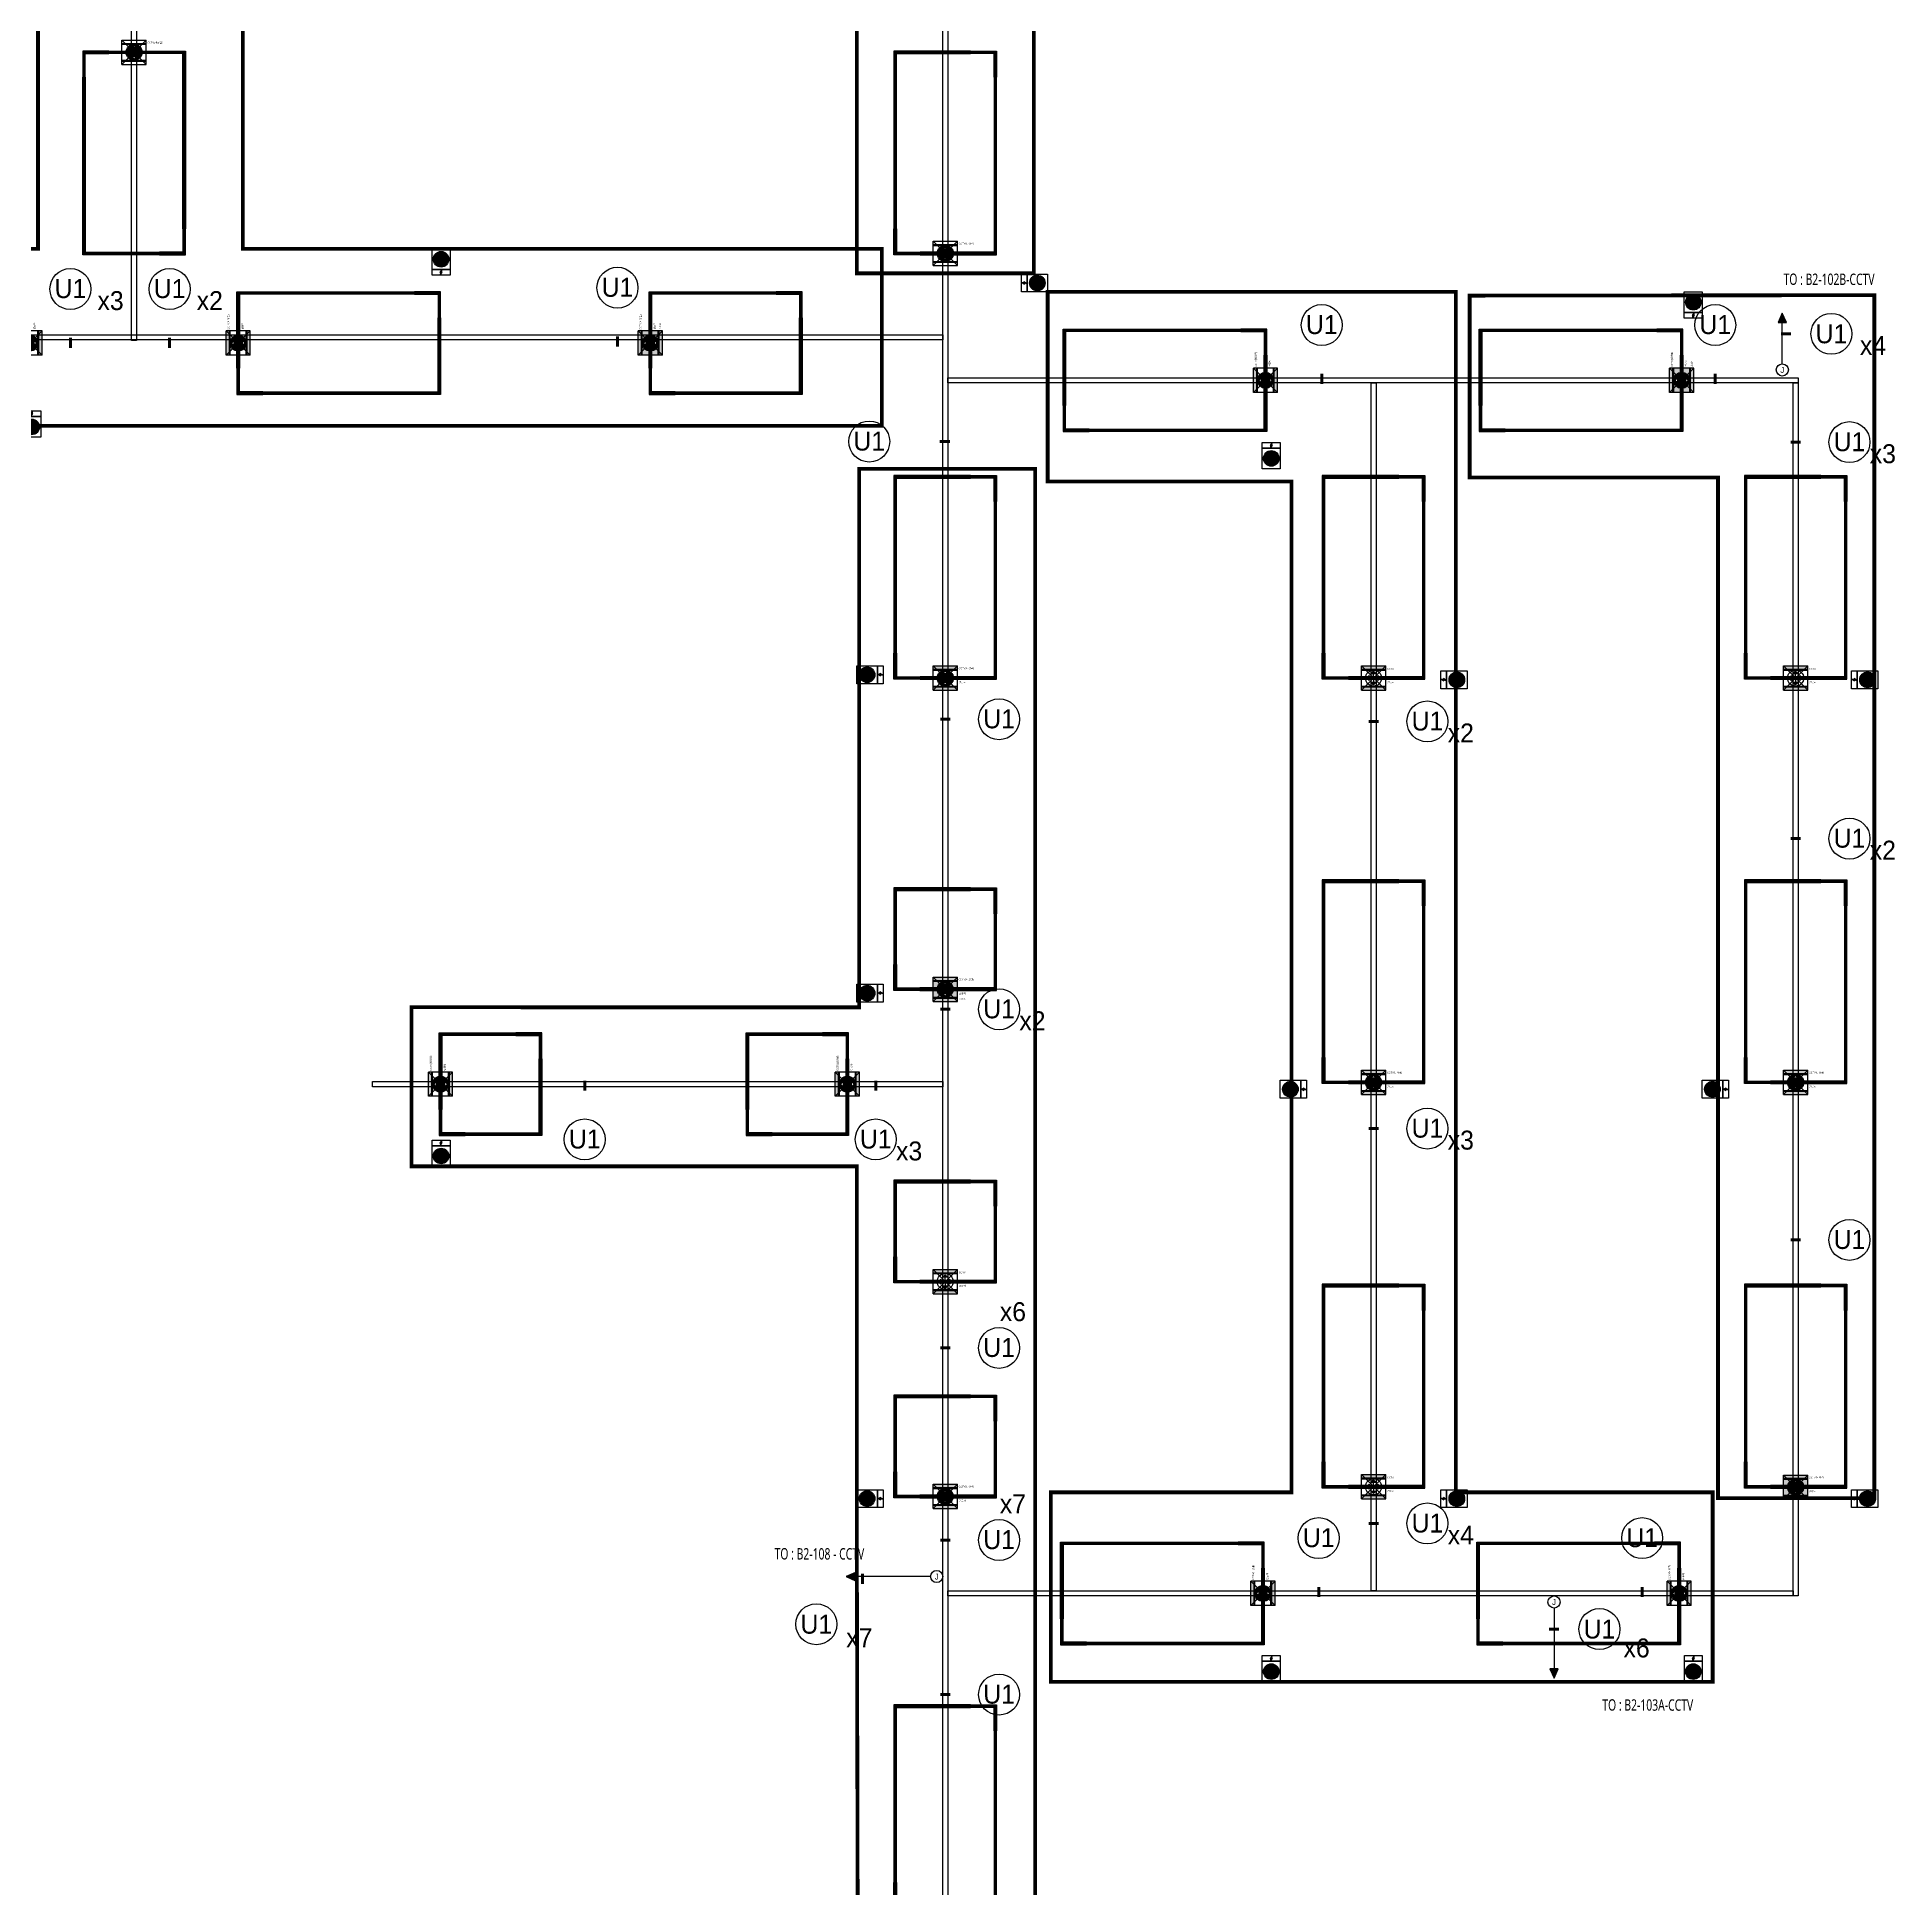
# Model space of a CAD drawing. Header units: millimetres. Extents: x 836025 to 1108898, y 78775 to 372820.
# Drawn here: x 1035373 to 1108883, y 227966 to 301233 of the extents above; entities that cross this region are included whole.
import ezdxf
from ezdxf.enums import TextEntityAlignment as Align

# ---------------------------------------------------------------- set-up
doc = ezdxf.new("R2010")
doc.units = ezdxf.units.MM
doc.header["$LTSCALE"] = 250
for name, pattern in [('CENTER', [2, 1.25, -0.25, 0.25, -0.25]), ('LINE1', [3, 2.5, -0.5]), ('지하층_기둥$1$CEN', [62, 60, -1, 0, -1])]:
    doc.linetypes.add(name, pattern=pattern)
for name, color, linetype in [('A-CEN', 1, '지하층_기둥$1$CEN'), ('HA-CCTV', 2, 'Continuous'), ('HA-스피커 반경', 7, 'LINE1'), ('HA-조명기구', 7, 'Continuous'), ('HA-통합모듈', 7, 'Continuous'), ('LU-UTP wire', 3, 'Continuous'), ('LU-UTP 방향', 1, 'Continuous'), ('LU-UTP케이블', 1, 'Continuous'), ('LU-광케이블', 1, 'Continuous'), ('LU-귀로 방향', 3, 'Continuous'), ('LU-귀로Text', 3, 'Continuous'), ('LU-무선비상벨', 1, 'Continuous'), ('LU-정션박스', 3, 'Continuous'), ('라인구분', 7, 'CENTER'), ('전등레이스웨이', 1, 'Continuous')]:
    doc.layers.add(name, color=color, linetype=linetype)
doc.layers.add('HA-지시선', color=8, linetype='Continuous', plot=False)
doc.layers.get('HA-스피커 반경').off()
doc.styles.add('MtX_굴림', font='Gulim.ttf')
doc.styles.add('N', font='Gulim.ttf')
doc.styles.add('돋움', font='Dotum.ttf')
doc.styles.add('맑은고딕', font='malgun.ttf')

# ---------------------------------------------------------------- blocks, each defined once
blk = doc.blocks.new('HA-무선비상벨')
at = {"layer": 'LU-무선비상벨'}
h = blk.add_hatch(color=1, dxfattribs=at)
h.dxf.hatch_style = 1
h.paths.add_polyline_path([(309, 0, 1), (-309, 0, 1)])
h = blk.add_hatch(color=1, dxfattribs=at)
h.dxf.hatch_style = 1
h.paths.add_polyline_path([(2, 531), (33, 632), (-46, 509), (-2, 509), (-34, 408), (46, 531)])
at = {"layer": 'LU-무선비상벨', "color": 1}
for p, q in [((33, 632), (-46, 509)), ((-46, 509), (46, 531)), ((-2, 509), (-46, 509)), ((-34, 408), (46, 531)), ((-34, 408), (-2, 509)), ((33, 632), (2, 531)), ((46, 531), (2, 531))]:
    blk.add_line(p, q, dxfattribs=at)
for points in [[(356, 408), (-354, 408), (-354, 631), (356, 631)], [(-354, 408), (356, 408), (356, -408), (-354, -408)]]:
    blk.add_lwpolyline(points, close=True, dxfattribs=at)
blk.add_circle((0, 0), 309, dxfattribs=at)
blk = doc.blocks.new('HA-조명기구(코너1000)')
at = {"layer": 'HA-조명기구'}
h = blk.add_hatch(color=81, dxfattribs=at)
h.dxf.hatch_style = 1
h.paths.add_polyline_path([(-995, -35), (-35, -35), (-35, -995), (-5, -995), (-5, -5), (-995, -5)])
at = {"layer": 'HA-조명기구', "color": 81}
blk.add_lwpolyline([(-1000, 0), (-1000, -40), (-40, -40), (-40, -1000), (0, -1000), (0, 0), (-1000, 0)], dxfattribs=at)
at = {"layer": 'HA-조명기구', "color": 3}
blk.add_lwpolyline([(-995, -5), (-995, -35), (-35, -35), (-35, -995), (-5, -995), (-5, -5)], close=True, dxfattribs=at)
at = {"layer": 'HA-지시선'}
for p, q in [((-40, -40), (0, 0)), ((-20, -20), (-1000, -20)), ((-20, -20), (-20, -1000))]:
    blk.add_line(p, q, dxfattribs=at)
at = {"layer": 'HA-지시선', "color": 30}
blk.add_lwpolyline([(-1000, 30), (-1000, -70), (-70, -70), (-70, -1000), (30, -1000), (30, 30)], close=True, dxfattribs=at)
blk = doc.blocks.new('HA-조명기구(직2000)')
at = {"layer": 'HA-조명기구'}
h = blk.add_hatch(color=81, dxfattribs=at)
h.dxf.hatch_style = 1
h.paths.add_polyline_path([(5, -1995), (35, -1995), (35, -5), (5, -5)])
h = blk.add_hatch(color=81, dxfattribs=at)
h.dxf.hatch_style = 1
h.paths.add_polyline_path([(5, -1995), (35, -1995), (35, -5), (5, -5)])
at = {"layer": 'HA-조명기구', "color": 81}
blk.add_lwpolyline([(0, 0), (40, 0), (40, -2000), (0, -2000), (0, 0)], dxfattribs=at)
blk.add_lwpolyline([(5, -5), (35, -5), (35, -1995), (5, -1995)], close=True, dxfattribs=at)
at = {"layer": 'HA-지시선'}
blk.add_line((20, 0), (20, -2000), dxfattribs=at)
at = {"layer": 'HA-지시선', "color": 4}
blk.add_lwpolyline([(-30, 0), (70, 0), (70, -2000), (-30, -2000)], close=True, dxfattribs=at)
blk = doc.blocks.new('HA-통합모듈-만공차')
at = {"layer": 'HA-통합모듈'}
h = blk.add_hatch(color=81, dxfattribs=at)
h.dxf.hatch_style = 1
h.paths.add_polyline_path([(-480, 349), (480, 349), (480, 480), (-480, 480)])
h.paths.add_polyline_path([(-480, -480), (480, -480), (480, -349), (-480, -349)])
at = {"layer": 'HA-지시선', "color": 5}
for p, q in [((-480, -480), (-480, 480)), ((-480, 480), (480, 480)), ((-480, 317), (480, 317)), ((480, -480), (480, 480)), ((-480, -317), (480, -317)), ((-480, -480), (480, -480))]:
    blk.add_line(p, q, dxfattribs=at)
at = {"layer": 'HA-지시선', "color": 251, "true_color": 0x636466}
for p, q in [((-480, 480), (480, -480)), ((-480, -480), (480, 480))]:
    blk.add_line(p, q, dxfattribs=at)
at = {"layer": 'HA-지시선', "color": 5}
blk.add_circle((0, 0), 317, dxfattribs=at)
at = {"layer": 'HA-통합모듈', "color": 5}
for p, q in [((-480, 349), (480, 349)), ((-480, -349), (480, -349))]:
    blk.add_line(p, q, dxfattribs=at)
at = {"layer": 'HA-지시선', "color": 7, "style": 'MtX_굴림'}
blk.add_text('만공차', height=70, dxfattribs=at).set_placement((542, -205))
blk = doc.blocks.new('HA-통합모듈-CCTV(비상벨연동)')
at = {"layer": 'HA-통합모듈'}
h = blk.add_hatch(color=10, dxfattribs=at)
h.dxf.hatch_style = 1
h.paths.add_polyline_path([(317, 0, 1), (-317, 0, 1)])
h.paths.add_polyline_path([(-270, 0), (-170, -100), (-170, 0), (0, 0), (0, -170), (-100, -170), (0, -270), (100, -170), (0, -170), (0, 0), (170, 0), (170, -100), (270, 0), (170, 100), (170, 0), (0, 0), (0, 170), (100, 170), (-2, 268), (-100, 170), (0, 170), (0, 0), (-170, 0), (-170, 100)], flags=16)
at = {"layer": 'HA-지시선', "color": 251, "true_color": 0x636466}
for p, q in [((-480, 480), (480, -480)), ((-480, -480), (480, 480))]:
    blk.add_line(p, q, dxfattribs=at)
at = {"layer": 'HA-통합모듈', "color": 5}
for p, q in [((-480, -480), (-480, 480)), ((-480, 480), (480, 480)), ((-480, 349), (480, 349)), ((-480, 317), (480, 317)), ((-170, 100), (-270, 0)), ((-270, 0), (-170, -100)), ((-170, 100), (-170, -100)), ((0, 0), (-170, 0)), ((-100, 170), (-2, 268)), ((100, 170), (-100, 170)), ((-2, 268), (100, 170)), ((0, 0), (0, 170)), ((0, 0), (0, -170)), ((0, 0), (170, 0)), ((170, -100), (170, 100)), ((170, 100), (270, 0)), ((270, 0), (170, -100)), ((480, -480), (480, 480)), ((-480, -317), (480, -317)), ((-480, -349), (480, -349)), ((-480, -480), (480, -480)), ((-100, -170), (100, -170)), ((0, -270), (-100, -170)), ((100, -170), (0, -270))]:
    blk.add_line(p, q, dxfattribs=at)
blk.add_circle((0, 0), 317, dxfattribs=at)
at = {"layer": 'HA-통합모듈', "style": '돋움'}
blk.add_text('CCTV(비상벨)', height=70, dxfattribs=at).set_placement((530, 350))
blk = doc.blocks.new('HA-통합모듈-스피커')
at = {"layer": 'HA-통합모듈'}
h = blk.add_hatch(color=210, dxfattribs=at)
h.dxf.hatch_style = 1
h.paths.add_polyline_path([(-480, -317), (-480, 317), (0, 317, 1), (0, -317)])
h.paths.add_polyline_path([(0, -317, 1), (0, 317), (480, 317), (480, -317)])
at = {"layer": 'HA-지시선', "color": 5}
for p, q in [((-480, -480), (-480, 480)), ((-480, 480), (480, 480)), ((-480, 349), (480, 349)), ((-480, 317), (480, 317)), ((480, -480), (480, 480)), ((-480, -317), (480, -317)), ((-480, -349), (480, -349)), ((-480, -480), (480, -480))]:
    blk.add_line(p, q, dxfattribs=at)
at = {"layer": 'HA-지시선', "color": 251, "true_color": 0x636466}
for p, q in [((-480, 480), (480, -480)), ((-480, -480), (480, 480))]:
    blk.add_line(p, q, dxfattribs=at)
at = {"layer": 'HA-지시선', "color": 5}
blk.add_circle((0, 0), 317, dxfattribs=at)
at = {"layer": 'HA-조명기구', "style": '돋움'}
blk.add_text('스피커', height=70, dxfattribs=at).set_placement((538, -434))
blk = doc.blocks.new('zw$9B82')
at = {"layer": 'HA-스피커 반경', "color": 6}
blk.add_blockref('HA-통합모듈-스피커', (0, 0), dxfattribs=at)
blk = doc.blocks.new('HA-통합모듈-CCTV')
h = blk.add_hatch(color=81)
h.dxf.hatch_style = 1
h.paths.add_polyline_path([(-270, 0), (-170, 100), (-170, -100)])
h.paths.add_polyline_path([(-100, 170), (100, 170), (-2, 268)])
h.paths.add_polyline_path([(170, -100), (270, 0), (170, 100)])
h.paths.add_polyline_path([(-100, -170), (100, -170), (0, -270)])
at = {"layer": 'HA-지시선', "color": 251, "true_color": 0x636466}
for p, q in [((-480, 480), (480, -480)), ((-480, -480), (480, 480))]:
    blk.add_line(p, q, dxfattribs=at)
at = {"layer": 'HA-통합모듈', "color": 5}
for p, q in [((-480, -480), (-480, 480)), ((-480, 480), (480, 480)), ((-480, 349), (480, 349)), ((-170, 100), (-270, 0)), ((-270, 0), (-170, -100)), ((-170, 100), (-170, -100)), ((0, 0), (-170, 0)), ((-100, 170), (-2, 268)), ((100, 170), (-100, 170)), ((-2, 268), (100, 170)), ((0, 0), (0, 170)), ((0, 0), (0, -170)), ((0, 0), (170, 0)), ((170, -100), (170, 100)), ((170, 100), (270, 0)), ((270, 0), (170, -100)), ((480, -480), (480, 480)), ((-480, -349), (480, -349)), ((-480, -480), (480, -480)), ((-100, -170), (100, -170)), ((0, -270), (-100, -170)), ((100, -170), (0, -270))]:
    blk.add_line(p, q, dxfattribs=at)
blk.add_circle((0, 0), 317, dxfattribs=at)
at = {"layer": 'HA-통합모듈', "color": 7, "style": '돋움'}
blk.add_text('CCTV', height=70, dxfattribs=at).set_placement((536, 330))
blk = doc.blocks.new('LU-Jumper')
at = {"layer": 'LU-정션박스', "color": 2}
blk.add_circle((0, 0), 0.5, dxfattribs=at)
blk.add_circle((0, 0), 0.5, dxfattribs=at)
at = {"layer": 'LU-정션박스', "color": 1, "style": 'N'}
blk.add_text('J', height=0.5, dxfattribs=at).set_placement((0, 0), align=Align.MIDDLE)
blk = doc.blocks.new('LU-귀로방향')
at = {"layer": 'LU-귀로 방향', "color": 2}
blk.add_lwpolyline([(0.8, -0.35), (0.8, 0.35), (0, 0)], close=True, dxfattribs=at)
at = {"layer": 'LU-귀로 방향', "color": 10}
blk.add_solid([(0.03, 0), (0.78, 0.33), (0.78, -0.33)], dxfattribs=at)

msp = doc.modelspace()

# ---------------------------------------------------------------- linework, layer by layer
at = {"layer": 'LU-UTP wire'}
for p, q in [((1104430, 288305, 0), (1104430, 290314, 0)), ((1070727, 240321, 0), (1067387, 240321, 0)), ((1095397, 239075, 0), (1095397, 236299, 0))]:
    msp.add_line(p, q, dxfattribs=at)
at = {"layer": 'LU-UTP 방향', "elevation": 0}
for points in [[(1104190, 288065, 0, 0, 0), (1104190, 288065, 0, 0, 0), (1103377, 288065, 120, 0, 0), (1102977, 288065, 0, 0, 0)], [(1104670, 288065, 0, 0, 0), (1104670, 288065, 0, 0, 0), (1105482, 288065, 120, 0, 0), (1105882, 288065, 0, 0, 0)], [(1070968, 240561, 0, 0, 0), (1070968, 240561, 0, 0, 0), (1070968, 241373, 120, 0, 0), (1070968, 241773, 0, 0, 0)], [(1070968, 240081, 0, 0, 0), (1070968, 240081, 0, 0, 0), (1070968, 239269, 120, 0, 0), (1070968, 238869, 0, 0, 0)], [(1095157, 239314, 0, 0, 0), (1095157, 239314, 0, 0, 0), (1094345, 239314, 120, 0, 0), (1093945, 239314, 0, 0, 0)], [(1095637, 239314, 0, 0, 0), (1095637, 239314, 0, 0, 0), (1096450, 239314, 120, 0, 0), (1096850, 239314, 0, 0, 0)]]:
    msp.add_lwpolyline(points, format="xyseb", dxfattribs=at)
at = {"layer": 'LU-UTP케이블', "color": 1}
for centre in [(1036689, 291267, 0), (1040614, 291267, 0), (1058337, 291318, 0), (1086205, 289843, 0), (1101776, 289843, 0), (1106373, 289494, 0), (1068299, 285233, 0), (1107087, 285208, 0), (1073437, 274244, 0), (1090387, 274157, 0), (1107087, 269521, 0), (1073437, 262769, 0), (1090387, 258048, 0), (1057041, 257618, 0), (1068557, 257618, 0), (1107087, 253643, 0), (1073437, 249370, 0), (1086084, 241843, 0), (1090387, 242423, 0), (1098884, 241843, 0), (1073437, 241766, 0), (1066206, 238436, 0), (1097195, 238244, 0), (1073437, 235653, 0)]:
    msp.add_circle(centre, 811, dxfattribs=at)
at = {"layer": 'LU-광케이블', "color": 1, "elevation": 0}
for points in [[(1036689, 290455, 0, 0, 0), (1036689, 289338, 120, 120, 0), (1036689, 288938, 0, 0, 0)], [(1040614, 290455, 0, 0, 0), (1040614, 289338, 120, 120, 0), (1040614, 288938, 0, 0, 0)], [(1058337, 290507, 0, 0, 0), (1058337, 289389, 120, 120, 0), (1058337, 288989, 0, 0, 0)], [(1086205, 289032, 0, 0, 0), (1086205, 287914, 120, 120, 0), (1086205, 287514, 0, 0, 0)], [(1101776, 289032, 0, 0, 0), (1101776, 287914, 120, 120, 0), (1101776, 287514, 0, 0, 0)], [(1105562, 289494, 0, 0, 0), (1105562, 289494, 0, 0, 0), (1104776, 289494, 120, 120, 0), (1104376, 289494, 0, 0, 0)], [(1069111, 285233, 0, 0, 0), (1069111, 285233, 0, 0, 0), (1071088, 285233, 120, 120, 0), (1071488, 285233, 0, 0, 0)], [(1106276, 285208, 0, 0, 0), (1105158, 285208, 120, 120, 0), (1104758, 285208, 0, 0, 0)], [(1072626, 274244, 0, 0, 0), (1071508, 274244, 120, 120, 0), (1071108, 274244, 0, 0, 0)], [(1089576, 274157, 0, 0, 0), (1088458, 274157, 120, 120, 0), (1088058, 274157, 0, 0, 0)], [(1106276, 269521, 0, 0, 0), (1105158, 269521, 120, 120, 0), (1104758, 269521, 0, 0, 0)], [(1072626, 262769, 0, 0, 0), (1071508, 262769, 120, 120, 0), (1071108, 262769, 0, 0, 0)], [(1057041, 258430, 0, 0, 0), (1057041, 259547, 120, 120, 0), (1057041, 259947, 0, 0, 0)], [(1068557, 258430, 0, 0, 0), (1068557, 259547, 120, 120, 0), (1068557, 259947, 0, 0, 0)], [(1089576, 258048, 0, 0, 0), (1088458, 258048, 120, 120, 0), (1088058, 258048, 0, 0, 0)], [(1106276, 253643, 0, 0, 0), (1105158, 253643, 120, 120, 0), (1104758, 253643, 0, 0, 0)], [(1072626, 249370, 0, 0, 0), (1071508, 249370, 120, 120, 0), (1071108, 249370, 0, 0, 0)], [(1089576, 242423, 0, 0, 0), (1088458, 242423, 120, 120, 0), (1088058, 242423, 0, 0, 0)], [(1072626, 241766, 0, 0, 0), (1071508, 241766, 120, 120, 0), (1071108, 241766, 0, 0, 0)], [(1067018, 238436, 0, 0, 0), (1068033, 238436, 0, 0, 0), (1068033, 240033, 120, 120, 0), (1068033, 240433, 0, 0, 0)], [(1086084, 241032, 0, 0, 0), (1086084, 239914, 120, 120, 0), (1086084, 239514, 0, 0, 0)], [(1098884, 241032, 0, 0, 0), (1098884, 239914, 120, 120, 0), (1098884, 239514, 0, 0, 0)], [(1096383, 238244, 0, 0, 0), (1096383, 238244, 0, 0, 0), (1095598, 238244, 120, 120, 0), (1095198, 238244, 0, 0, 0)], [(1072626, 235653, 0, 0, 0), (1071508, 235653, 120, 120, 0), (1071108, 235653, 0, 0, 0)]]:
    msp.add_lwpolyline(points, format="xyseb", dxfattribs=at)
at = {"layer": '라인구분', "color": 1, "ltscale": 3.5, "const_width": 150, "elevation": 0}
msp.add_lwpolyline([(1074808, 291888), (1067808, 291888), (1067808, 346028), (1074808, 346028)], close=True, dxfattribs=at)
msp.add_lwpolyline([(993274, 292855), (993274, 285855), (1068797, 285855), (1068797, 292855), (1043508, 292855), (1043508, 314030), (1035408, 314030), (1035408, 292855), (993274, 292855)], dxfattribs=at)
at = {"layer": '라인구분', "color": 3, "ltscale": 3.5, "const_width": 150, "elevation": 0}
msp.add_lwpolyline([(1075358, 291155), (1075358, 283655), (1085008, 283655), (1085008, 243655), (1075483, 243655), (1075483, 236155), (1101675, 236155), (1101675, 243655), (1091508, 243655), (1091508, 291155), (1075358, 291155)], dxfattribs=at)
at = {"layer": '라인구분', "color": 4, "ltscale": 3.5, "const_width": 150, "elevation": 0}
msp.add_lwpolyline([(1092058, 291006), (1092058, 283810), (1101884, 283810), (1101884, 243425), (1108070, 243425), (1108070, 291024), (1092058, 291006)], dxfattribs=at)
at = {"layer": '라인구분', "color": 6, "ltscale": 3.5, "const_width": 150, "elevation": 0}
msp.add_lwpolyline([(1050182, 256555), (1067808, 256554), (1067806, 242273), (1067869, 215179), (1074864, 215179), (1074864, 284155), (1074864, 284155), (1067901, 284155), (1067901, 262846), (1050182, 262848)], close=True, dxfattribs=at)
at = {"layer": '전등레이스웨이', "elevation": 0}
for points in [[(1039308, 365755), (1039308, 289230), (1039107, 289230), (1039107, 365755)], [(1071408, 365755), (1071408, 86341), (1071207, 86341), (1071207, 365755)], [(963978, 289455), (1071207, 289455), (1071207, 289255), (963978, 289255)], [(1071408, 287755), (1105058, 287755), (1105058, 287555), (1071408, 287555)], [(1088358, 287555), (1088358, 239755), (1088157, 239755), (1088157, 287555)], [(1105058, 287555), (1105058, 239555), (1104857, 239555), (1104857, 287555)], [(1048636, 259905), (1071207, 259905), (1071207, 259705), (1048636, 259705)], [(1071408, 239755), (1104857, 239755), (1104857, 239555), (1071408, 239555)]]:
    msp.add_lwpolyline(points, close=True, dxfattribs=at)

# ---------------------------------------------------------------- block references
at = {"layer": 'A-CEN'}
for p, rotation in [((1059635, 289130, 0), 89.99999999999999), ((1100448, 287655, 0), 90)]:
    msp.add_blockref('zw$9B82', p, dxfattribs=dict(at, rotation=rotation))
for p in [(1071307, 263561, 0), (1104957, 243860, 0)]:
    msp.add_blockref('zw$9B82', p, dxfattribs=at)
at = {"layer": 'HA-CCTV', "color": 3}
for name, p in [('HA-통합모듈-CCTV(비상벨연동)', (1039208, 300635, 0)), ('HA-통합모듈-CCTV(비상벨연동)', (1071308, 292675, 0)), ('HA-통합모듈-CCTV(비상벨연동)', (1071308, 275875, 0)), ('HA-통합모듈-CCTV', (1088257, 275875, 0)), ('HA-통합모듈-CCTV', (1104957, 275875, 0)), ('HA-통합모듈-CCTV(비상벨연동)', (1071307, 263561, 0)), ('HA-통합모듈-CCTV(비상벨연동)', (1088257, 259875, 0)), ('HA-통합모듈-CCTV(비상벨연동)', (1104957, 259875, 0)), ('HA-통합모듈-CCTV', (1071307, 251992, 0)), ('HA-통합모듈-CCTV', (1088257, 243875, 0)), ('HA-통합모듈-CCTV(비상벨연동)', (1104957, 243860, 0)), ('HA-통합모듈-CCTV(비상벨연동)', (1071307, 243492, 0))]:
    msp.add_blockref(name, p, dxfattribs=at)
for p, rotation in [((1035088, 289130, 0), 90.0000000000004), ((1043328, 289130, 0), 90.00000000000033), ((1059634, 289130, 0), 90.0000000000004), ((1083979, 287655, 0), 90.00000000000018), ((1100448, 287655, 0), 90.00000000000024), ((1051334, 259805, 0), 90), ((1067433, 259805, 0), 90), ((1083879, 239655, 0), 90.00000000000018), ((1100348, 239655, 0), 90.00000000000024)]:
    msp.add_blockref('HA-통합모듈-CCTV(비상벨연동)', p, dxfattribs=dict(at, rotation=rotation))
at = {"layer": 'HA-조명기구', "color": 3}
for name, p, rotation in [('HA-조명기구(코너1000)', (1037208, 300655, 0), 89.99999999999999), ('HA-조명기구(직2000)', (1038208, 300615, 0), 89.99999999999999), ('HA-조명기구(코너1000)', (1069308, 300655, 0), 90), ('HA-조명기구(코너1000)', (1041208, 292655, 0), 270), ('HA-조명기구(코너1000)', (1073308, 292655, 0), 270), ('HA-조명기구(직2000)', (1038208, 292655, 0), 89.99999999999999), ('HA-조명기구(직2000)', (1044308, 291090, 0), 89.99999999999999), ('HA-조명기구(직2000)', (1046308, 291090, 0), 89.99999999999999), ('HA-조명기구(직2000)', (1048308, 291090, 0), 89.99999999999999), ('HA-조명기구(직2000)', (1060614, 291090, 0), 89.99999999999999), ('HA-조명기구(직2000)', (1062614, 291090, 0), 89.99999999999999), ('HA-통합모듈-만공차', (1035088, 289130, 0), 90.0000000000004), ('HA-통합모듈-만공차', (1043328, 289130, 0), 90.00000000000033), ('HA-조명기구(직2000)', (1043348, 288130, 0), 180), ('HA-조명기구(직2000)', (1051308, 288130, 0), 180), ('HA-통합모듈-만공차', (1059634, 289130, 0), 90.0000000000004), ('HA-조명기구(직2000)', (1059654, 288130, 0), 180), ('HA-조명기구(직2000)', (1065614, 288130, 0), 180), ('HA-조명기구(직2000)', (1076999, 289615, 0), 89.99999999999999), ('HA-조명기구(직2000)', (1078999, 289615, 0), 89.99999999999999), ('HA-조명기구(직2000)', (1080999, 289615, 0), 89.99999999999999), ('HA-조명기구(직2000)', (1093468, 289615, 0), 89.99999999999999), ('HA-조명기구(직2000)', (1095468, 289615, 0), 89.99999999999999), ('HA-조명기구(직2000)', (1097468, 289615, 0), 89.99999999999999), ('HA-조명기구(직2000)', (1076039, 286655, 0), 180), ('HA-통합모듈-만공차', (1083979, 287655, 0), 90.00000000000018), ('HA-조명기구(직2000)', (1083999, 286655, 0), 180), ('HA-조명기구(직2000)', (1092508, 286655, 0), 180), ('HA-통합모듈-만공차', (1100448, 287655, 0), 90.00000000000024), ('HA-조명기구(직2000)', (1100468, 286655, 0), 180), ('HA-조명기구(코너1000)', (1043308, 287130, 0), 180), ('HA-조명기구(코너1000)', (1059614, 287130, 0), 180), ('HA-조명기구(직2000)', (1044308, 287130, 0), 89.99999999999999), ('HA-조명기구(직2000)', (1046308, 287130, 0), 89.99999999999999), ('HA-조명기구(직2000)', (1048308, 287130, 0), 89.99999999999999), ('HA-조명기구(직2000)', (1060614, 287130, 0), 89.99999999999999), ('HA-조명기구(직2000)', (1062614, 287130, 0), 89.99999999999999), ('HA-조명기구(코너1000)', (1075999, 285655, 0), 180), ('HA-조명기구(코너1000)', (1092468, 285655, 0), 180), ('HA-조명기구(직2000)', (1076999, 285655, 0), 89.99999999999999), ('HA-조명기구(직2000)', (1078999, 285655, 0), 89.99999999999999), ('HA-조명기구(직2000)', (1080999, 285655, 0), 89.99999999999999), ('HA-조명기구(직2000)', (1093468, 285655, 0), 89.99999999999999), ('HA-조명기구(직2000)', (1095468, 285655, 0), 89.99999999999999), ('HA-조명기구(직2000)', (1097468, 285655, 0), 89.99999999999999), ('HA-조명기구(코너1000)', (1069308, 283855, 0), 90), ('HA-조명기구(코너1000)', (1086257, 283855, 0), 90), ('HA-조명기구(코너1000)', (1102957, 283855, 0), 90), ('HA-조명기구(코너1000)', (1073308, 275855, 0), 270), ('HA-조명기구(코너1000)', (1090257, 275855, 0), 270), ('HA-조명기구(코너1000)', (1106957, 275855, 0), 270), ('HA-조명기구(코너1000)', (1086257, 267855, 0), 90), ('HA-조명기구(코너1000)', (1102957, 267855, 0), 90), ('HA-조명기구(코너1000)', (1069307, 267541, 0), 90), ('HA-조명기구(코너1000)', (1073307, 263541, 0), 270), ('HA-조명기구(직2000)', (1052314, 261765, 0), 89.99999999999999), ('HA-조명기구(직2000)', (1064453, 261765, 0), 89.99999999999999), ('HA-통합모듈-만공차', (1051334, 259805, 0), 90), ('HA-조명기구(직2000)', (1051354, 258805, 0), 180), ('HA-조명기구(직2000)', (1055314, 258805, 0), 180), ('HA-조명기구(직2000)', (1063493, 258805, 0), 180), ('HA-통합모듈-만공차', (1067433, 259805, 0), 90), ('HA-조명기구(직2000)', (1067453, 258805, 0), 180), ('HA-조명기구(코너1000)', (1090257, 259855, 0), 270), ('HA-조명기구(코너1000)', (1106957, 259855, 0), 270), ('HA-조명기구(코너1000)', (1051314, 257805, 0), 180), ('HA-조명기구(코너1000)', (1063453, 257805, 0), 180), ('HA-조명기구(직2000)', (1052314, 257805, 0), 89.99999999999999), ('HA-조명기구(직2000)', (1064453, 257805, 0), 89.99999999999999), ('HA-조명기구(코너1000)', (1069307, 255972, 0), 90), ('HA-조명기구(코너1000)', (1073307, 251972, 0), 270), ('HA-조명기구(코너1000)', (1086257, 251855, 0), 90), ('HA-조명기구(코너1000)', (1102957, 251855, 0), 90), ('HA-조명기구(코너1000)', (1069307, 247472, 0), 90), ('HA-조명기구(코너1000)', (1090257, 243855, 0), 270), ('HA-조명기구(코너1000)', (1106957, 243855, 0), 270), ('HA-조명기구(코너1000)', (1073307, 243472, 0), 270), ('HA-조명기구(직2000)', (1076899, 241615, 0), 89.99999999999999), ('HA-조명기구(직2000)', (1078899, 241615, 0), 89.99999999999999), ('HA-조명기구(직2000)', (1080899, 241615, 0), 89.99999999999999), ('HA-조명기구(직2000)', (1093368, 241615, 0), 89.99999999999999), ('HA-조명기구(직2000)', (1095368, 241615, 0), 89.99999999999999), ('HA-조명기구(직2000)', (1097368, 241615, 0), 89.99999999999999), ('HA-조명기구(직2000)', (1075939, 238655, 0), 180), ('HA-통합모듈-만공차', (1083879, 239655, 0), 90.00000000000018), ('HA-조명기구(직2000)', (1083899, 238655, 0), 180), ('HA-조명기구(직2000)', (1092408, 238655, 0), 180), ('HA-통합모듈-만공차', (1100348, 239655, 0), 90.00000000000024), ('HA-조명기구(직2000)', (1100368, 238655, 0), 180), ('HA-조명기구(코너1000)', (1075899, 237655, 0), 180), ('HA-조명기구(코너1000)', (1092368, 237655, 0), 180), ('HA-조명기구(직2000)', (1076899, 237655, 0), 89.99999999999999), ('HA-조명기구(직2000)', (1078899, 237655, 0), 89.99999999999999), ('HA-조명기구(직2000)', (1080899, 237655, 0), 89.99999999999999), ('HA-조명기구(직2000)', (1093368, 237655, 0), 89.99999999999999), ('HA-조명기구(직2000)', (1095368, 237655, 0), 89.99999999999999), ('HA-조명기구(직2000)', (1097368, 237655, 0), 89.99999999999999), ('HA-조명기구(코너1000)', (1069307, 235216, 0), 90), ('HA-조명기구(코너1000)', (1073307, 227216, 0), 270)]:
    msp.add_blockref(name, p, dxfattribs=dict(at, rotation=rotation))
at = {"layer": 'HA-조명기구', "color": 3, "xscale": -1}
for name, p, rotation in [('HA-조명기구(코너1000)', (1041208, 300655, 0), 270), ('HA-조명기구(직2000)', (1072308, 300615, 0), 270), ('HA-조명기구(코너1000)', (1073308, 300655, 0), 270), ('HA-조명기구(코너1000)', (1037208, 292655, 0), 89.99999999999936), ('HA-조명기구(코너1000)', (1069308, 292655, 0), 89.99999999999952), ('HA-조명기구(직2000)', (1072308, 292655, 0), 270), ('HA-조명기구(코너1000)', (1051308, 287130, 0), 180), ('HA-조명기구(코너1000)', (1065614, 287130, 0), 180), ('HA-조명기구(코너1000)', (1083999, 285655, 0), 180), ('HA-조명기구(코너1000)', (1100468, 285655, 0), 180), ('HA-조명기구(직2000)', (1072308, 283815, 0), 270), ('HA-조명기구(코너1000)', (1073308, 283855, 0), 270), ('HA-조명기구(직2000)', (1089257, 283815, 0), 270), ('HA-조명기구(코너1000)', (1090257, 283855, 0), 270), ('HA-조명기구(직2000)', (1105957, 283815, 0), 270), ('HA-조명기구(코너1000)', (1106957, 283855, 0), 270), ('HA-조명기구(코너1000)', (1069308, 275855, 0), 89.99999999999952), ('HA-조명기구(코너1000)', (1086257, 275855, 0), 89.99999999999952), ('HA-조명기구(코너1000)', (1102957, 275855, 0), 89.99999999999952), ('HA-조명기구(직2000)', (1072308, 275855, 0), 270), ('HA-조명기구(직2000)', (1089257, 275855, 0), 270), ('HA-조명기구(직2000)', (1105957, 275855, 0), 270), ('HA-조명기구(직2000)', (1089257, 267815, 0), 270), ('HA-조명기구(코너1000)', (1090257, 267855, 0), 270), ('HA-조명기구(직2000)', (1105957, 267815, 0), 270), ('HA-조명기구(코너1000)', (1106957, 267855, 0), 270), ('HA-조명기구(직2000)', (1072307, 267501, 0), 270), ('HA-조명기구(코너1000)', (1073307, 267541, 0), 270), ('HA-조명기구(코너1000)', (1069307, 263541, 0), 89.99999999999936), ('HA-조명기구(직2000)', (1072307, 263541, 0), 270), ('HA-조명기구(코너1000)', (1086257, 259855, 0), 89.99999999999969), ('HA-조명기구(코너1000)', (1102957, 259855, 0), 89.99999999999952), ('HA-조명기구(직2000)', (1089257, 259855, 0), 270), ('HA-조명기구(직2000)', (1105957, 259855, 0), 270), ('HA-조명기구(코너1000)', (1055314, 257805, 0), 180), ('HA-조명기구(코너1000)', (1067453, 257805, 0), 180), ('HA-조명기구(직2000)', (1072307, 255932, 0), 270), ('HA-조명기구(코너1000)', (1073307, 255972, 0), 270), ('HA-조명기구(코너1000)', (1069307, 251972, 0), 89.99999999999936), ('HA-조명기구(직2000)', (1072307, 251972, 0), 270), ('HA-조명기구(직2000)', (1089257, 251815, 0), 270), ('HA-조명기구(코너1000)', (1090257, 251855, 0), 270), ('HA-조명기구(직2000)', (1105957, 251815, 0), 270), ('HA-조명기구(코너1000)', (1106957, 251855, 0), 270), ('HA-조명기구(직2000)', (1072307, 247432, 0), 270), ('HA-조명기구(코너1000)', (1073307, 247472, 0), 270), ('HA-조명기구(코너1000)', (1086257, 243855, 0), 89.99999999999952), ('HA-조명기구(코너1000)', (1102957, 243855, 0), 89.99999999999952), ('HA-조명기구(코너1000)', (1069307, 243472, 0), 89.99999999999936), ('HA-조명기구(직2000)', (1072307, 243472, 0), 270), ('HA-조명기구(직2000)', (1089257, 243855, 0), 270), ('HA-조명기구(직2000)', (1105957, 243855, 0), 270), ('HA-조명기구(코너1000)', (1083899, 237655, 0), 180), ('HA-조명기구(코너1000)', (1100368, 237655, 0), 180), ('HA-조명기구(직2000)', (1072307, 235176, 0), 270), ('HA-조명기구(코너1000)', (1073307, 235216, 0), 270), ('HA-조명기구(코너1000)', (1069307, 227216, 0), 89.9999999999992)]:
    msp.add_blockref(name, p, dxfattribs=dict(at, rotation=rotation))
at = {"layer": 'HA-조명기구', "color": 3}
for name, p in [('HA-조명기구(직2000)', (1037208, 299655, 0)), ('HA-조명기구(직2000)', (1041168, 299655, 0)), ('HA-조명기구(직2000)', (1037208, 297655, 0)), ('HA-조명기구(직2000)', (1041168, 297655, 0)), ('HA-조명기구(직2000)', (1037208, 295655, 0)), ('HA-조명기구(직2000)', (1041168, 295655, 0)), ('HA-조명기구(코너1000)', (1051308, 291130, 0)), ('HA-조명기구(코너1000)', (1065614, 291130, 0)), ('HA-조명기구(코너1000)', (1083999, 289655, 0)), ('HA-조명기구(코너1000)', (1100468, 289655, 0)), ('HA-통합모듈-만공차', (1071308, 275875, 0)), ('HA-통합모듈-만공차', (1088257, 275875, 0)), ('HA-통합모듈-만공차', (1104957, 275875, 0)), ('HA-통합모듈-만공차', (1071307, 263561, 0)), ('HA-조명기구(코너1000)', (1055314, 261805, 0)), ('HA-조명기구(코너1000)', (1067453, 261805, 0)), ('HA-통합모듈-만공차', (1088257, 259875, 0)), ('HA-통합모듈-만공차', (1104957, 259875, 0)), ('HA-통합모듈-만공차', (1071307, 251992, 0)), ('HA-통합모듈-만공차', (1088257, 243875, 0)), ('HA-통합모듈-만공차', (1104957, 243860, 0)), ('HA-통합모듈-만공차', (1071307, 243492, 0)), ('HA-조명기구(코너1000)', (1083899, 241655, 0)), ('HA-조명기구(코너1000)', (1100368, 241655, 0))]:
    msp.add_blockref(name, p, dxfattribs=at)
at = {"layer": 'HA-조명기구', "color": 3, "xscale": -1}
for name, p in [('HA-조명기구(직2000)', (1069348, 299655, 0)), ('HA-조명기구(직2000)', (1073308, 299655, 0)), ('HA-조명기구(직2000)', (1069348, 297655, 0)), ('HA-조명기구(직2000)', (1073308, 297655, 0)), ('HA-조명기구(직2000)', (1069348, 295655, 0)), ('HA-조명기구(직2000)', (1073308, 295655, 0)), ('HA-조명기구(코너1000)', (1043308, 291130, 0)), ('HA-조명기구(코너1000)', (1059614, 291130, 0)), ('HA-조명기구(코너1000)', (1075999, 289655, 0)), ('HA-조명기구(코너1000)', (1092468, 289655, 0)), ('HA-조명기구(직2000)', (1069348, 282855, 0)), ('HA-조명기구(직2000)', (1073308, 282855, 0)), ('HA-조명기구(직2000)', (1086297, 282855, 0)), ('HA-조명기구(직2000)', (1090257, 282855, 0)), ('HA-조명기구(직2000)', (1102997, 282855, 0)), ('HA-조명기구(직2000)', (1106957, 282855, 0)), ('HA-조명기구(직2000)', (1069348, 280855, 0)), ('HA-조명기구(직2000)', (1073308, 280855, 0)), ('HA-조명기구(직2000)', (1086297, 280855, 0)), ('HA-조명기구(직2000)', (1090257, 280855, 0)), ('HA-조명기구(직2000)', (1102997, 280855, 0)), ('HA-조명기구(직2000)', (1106957, 280855, 0)), ('HA-조명기구(직2000)', (1069348, 278855, 0)), ('HA-조명기구(직2000)', (1073308, 278855, 0)), ('HA-조명기구(직2000)', (1086297, 278855, 0)), ('HA-조명기구(직2000)', (1090257, 278855, 0)), ('HA-조명기구(직2000)', (1102997, 278855, 0)), ('HA-조명기구(직2000)', (1106957, 278855, 0)), ('HA-조명기구(직2000)', (1086297, 266855, 0)), ('HA-조명기구(직2000)', (1090257, 266855, 0)), ('HA-조명기구(직2000)', (1102997, 266855, 0)), ('HA-조명기구(직2000)', (1106957, 266855, 0)), ('HA-조명기구(직2000)', (1069347, 266541, 0)), ('HA-조명기구(직2000)', (1073307, 266541, 0)), ('HA-조명기구(직2000)', (1086297, 264855, 0)), ('HA-조명기구(직2000)', (1090257, 264855, 0)), ('HA-조명기구(직2000)', (1102997, 264855, 0)), ('HA-조명기구(직2000)', (1106957, 264855, 0)), ('HA-조명기구(직2000)', (1086297, 262855, 0)), ('HA-조명기구(직2000)', (1090257, 262855, 0)), ('HA-조명기구(직2000)', (1102997, 262855, 0)), ('HA-조명기구(직2000)', (1106957, 262855, 0)), ('HA-조명기구(코너1000)', (1051314, 261805, 0)), ('HA-조명기구(코너1000)', (1063453, 261805, 0)), ('HA-조명기구(직2000)', (1069347, 254972, 0)), ('HA-조명기구(직2000)', (1073307, 254972, 0)), ('HA-조명기구(직2000)', (1086297, 250855, 0)), ('HA-조명기구(직2000)', (1090257, 250855, 0)), ('HA-조명기구(직2000)', (1102997, 250855, 0)), ('HA-조명기구(직2000)', (1106957, 250855, 0)), ('HA-조명기구(직2000)', (1086297, 248855, 0)), ('HA-조명기구(직2000)', (1090257, 248855, 0)), ('HA-조명기구(직2000)', (1102997, 248855, 0)), ('HA-조명기구(직2000)', (1106957, 248855, 0)), ('HA-조명기구(직2000)', (1069347, 246472, 0)), ('HA-조명기구(직2000)', (1073307, 246472, 0)), ('HA-조명기구(직2000)', (1086297, 246855, 0)), ('HA-조명기구(직2000)', (1090257, 246855, 0)), ('HA-조명기구(직2000)', (1102997, 246855, 0)), ('HA-조명기구(직2000)', (1106957, 246855, 0)), ('HA-조명기구(코너1000)', (1075899, 241655, 0)), ('HA-조명기구(코너1000)', (1092368, 241655, 0)), ('HA-조명기구(직2000)', (1069347, 234216, 0)), ('HA-조명기구(직2000)', (1073307, 234216, 0)), ('HA-조명기구(직2000)', (1069347, 232216, 0)), ('HA-조명기구(직2000)', (1073307, 232216, 0)), ('HA-조명기구(직2000)', (1069347, 230216, 0)), ('HA-조명기구(직2000)', (1073307, 230216, 0))]:
    msp.add_blockref(name, p, dxfattribs=at)
at = {"layer": 'LU-귀로 방향', "xscale": 468.0000000000001, "yscale": 468.0000000000001, "zscale": 468.0000000000001}
for p, rotation in [((1104430, 290315, 0), 269.9999999999999), ((1095397, 236299, 0), 90.00742518334798)]:
    msp.add_blockref('LU-귀로방향', p, dxfattribs=dict(at, rotation=rotation))
msp.add_blockref('LU-귀로방향', (1067386, 240322, 0), dxfattribs=at)
at = {"layer": 'LU-무선비상벨'}
for p, rotation in [((1051358, 292447), 180), ((1074950, 291504), 90), ((1100908, 290747), 180), ((1068215, 276006), 270), ((1091550, 275804), 90), ((1107800, 275804), 90), ((1068215, 263406), 270), ((1084965, 259606), 270), ((1101665, 259606), 270), ((1068215, 243406), 270), ((1091550, 243404), 90), ((1107800, 243404), 90)]:
    msp.add_blockref('HA-무선비상벨', p, dxfattribs=dict(at, rotation=rotation))
for p in [(1035157, 285813), (1084207, 284563), (1051357, 256963), (1084207, 236563), (1100907, 236563)]:
    msp.add_blockref('HA-무선비상벨', p, dxfattribs=at)
at = {"layer": 'LU-정션박스', "xscale": 480, "yscale": 480, "zscale": 480, "rotation": 359.9157777883218}
for p in [(1104430, 288065, 0), (1070967, 240321, 0), (1095397, 239315, 0)]:
    msp.add_blockref('LU-Jumper', p, dxfattribs=at)

# ---------------------------------------------------------------- texts
at = {"layer": 'LU-UTP케이블', "color": 3, "style": 'N'}
for s, p in [('U1', (1036689, 291284, 0)), ('x3', (1038278, 290809, 0)), ('U1', (1040615, 291284, 0)), ('x2', (1042204, 290809, 0)), ('U1', (1058337, 291335, 0)), ('U1', (1086205, 289860, 0)), ('U1', (1101776, 289860, 0)), ('U1', (1106373, 289496, 0)), ('x4', (1108020, 289036, 0)), ('U1', (1068299, 285250, 0)), ('U1', (1107087, 285225, 0)), ('x3', (1108408, 284751, 0)), ('U1', (1073437, 274261, 0)), ('U1', (1090387, 274174, 0)), ('x2', (1091708, 273701, 0)), ('U1', (1107087, 269538, 0)), ('x2', (1108408, 269064, 0)), ('U1', (1073437, 262786, 0)), ('x2', (1074758, 262312, 0)), ('U1', (1090387, 258065, 0)), ('U1', (1057041, 257635, 0)), ('U1', (1068557, 257635, 0)), ('x3', (1069877, 257162, 0)), ('x3', (1091708, 257591, 0)), ('U1', (1107087, 253660, 0)), ('x6', (1073984, 250803, 0)), ('U1', (1073437, 249387, 0)), ('x7', (1073984, 243199, 0)), ('U1', (1090387, 242440, 0)), ('U1', (1073437, 241783, 0)), ('U1', (1086084, 241860, 0)), ('x4', (1091708, 241967, 0)), ('U1', (1098884, 241860, 0)), ('U1', (1066206, 238438, 0)), ('x7', (1067908, 237900, 0)), ('U1', (1097195, 238246, 0)), ('x6', (1098663, 237498, 0)), ('U1', (1073437, 235670, 0))]:
    msp.add_text(s, height=750, dxfattribs=at).set_placement(p, align=Align.MIDDLE_CENTER)
at = {"layer": 'LU-귀로Text', "color": 3, "style": '맑은고딕', "width": 0.7}
for s, p in [('TO : B2-102B-CCTV', (1106279, 291653, 0)), ('TO : B2-108 - CCTV', (1066327, 241221, 0)), ('TO : B2-103A-CCTV', (1099105, 235240, 0))]:
    msp.add_text(s, height=450, rotation=359.93392, dxfattribs=at).set_placement(p, align=Align.MIDDLE_CENTER)

doc.saveas('drawing.dxf')
